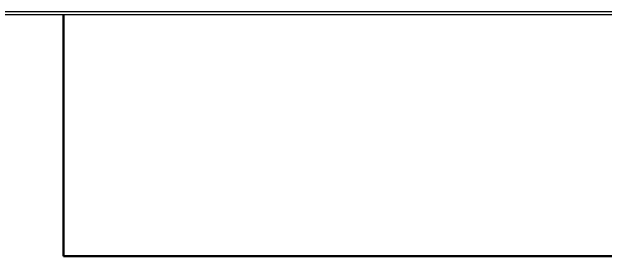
# Model space of a CAD drawing. Extents: x 0 to 34, y 0 to 22.
# Drawn here: x 16.519 to 17.402, y 12.57 to 12.933 of the extents above; entities that cross this region are included whole.
import ezdxf

# ---------------------------------------------------------------- set-up
doc = ezdxf.new("R2010")
doc.units = 0
doc.header["$LTSCALE"] = 0.375
doc.header["$MEASUREMENT"] = 0
doc.linetypes.add('Standard', pattern=[0])
doc.layers.add('Free_graphics', color=2, linetype='Continuous')
doc.layers.add('TEXT', color=7, linetype='Continuous')

msp = doc.modelspace()

# ---------------------------------------------------------------- linework, layer by layer
at = {"layer": 'Free_graphics', "color": 2, "linetype": 'Standard', "lineweight": -3}
for p, q in [((17.98163, 12.93292), (15.69084, 12.93292)), ((17.98163, 12.93292), (15.69084, 12.93292)), ((17.98612, 12.92842), (15.68635, 12.92842)), ((17.98612, 12.92842), (15.68635, 12.92842))]:
    msp.add_line(p, q, dxfattribs=at)
at = {"layer": 'TEXT', "lineweight": 50}
for q in [(16.59607, 12.92842), (21.9053, 12.56985)]:
    msp.add_line((16.59607, 12.56985), q, dxfattribs=at)

doc.saveas('drawing.dxf')
